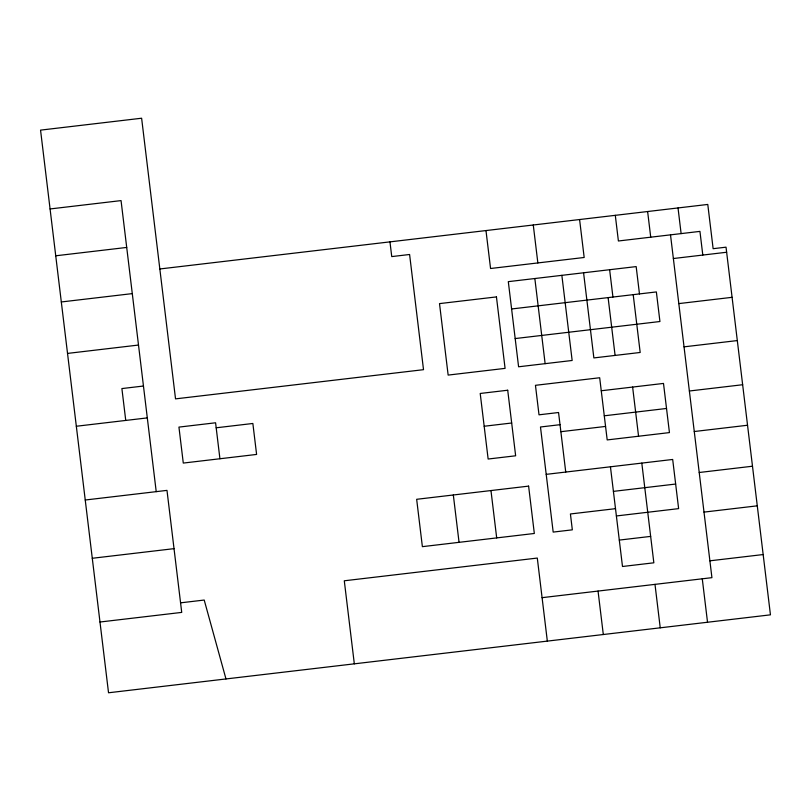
<?xml version="1.0" encoding="UTF-8"?>
<svg xmlns="http://www.w3.org/2000/svg" width="811" height="811" viewBox="0 0 811 811"><rect width="100%" height="100%" fill="white"/><g stroke="black" fill="none" stroke-linecap="round" stroke-linejoin="round"><path stroke-width="1.22" d="M50.079 208.954L121.052 200.601L156.219 491.648M55.736 255.789L126.709 247.436M159.838 268.968L707.78 204.443L713.133 248.693L726.027 247.173L770.45 614.839L108.532 692.776L40.55 130.125L141.621 118.224L175.531 398.87L423.514 369.674L409.596 254.492L391.743 256.59L389.959 241.871M61.312 301.966L132.284 293.612M673.363 258.527L726.646 252.251M67.526 353.414L138.509 345.05M511.609 308.971L656.363 291.93L659.931 321.521L515.178 338.562M678.817 303.598L732.09 297.323M143.456 386.026L121.893 388.57L125.746 420.433M684.038 346.844L737.311 340.569M76.325 426.251L147.308 417.898M216.182 427.792L252.86 423.474L256.6 454.434L183.286 463.071L178.937 427.103L215.584 422.784L219.923 458.752M601.255 390.76L663.499 383.431L669.44 432.598L607.196 439.927L599.684 377.754L535.453 385.316L539.011 414.816L558.556 412.515L565.743 472.053M689.37 391.003L742.653 384.728M484.177 426.251L511.68 423.007M604.286 415.8L666.53 408.47M560.026 424.69L540.481 426.991L553.183 532.087L572.333 529.836L570.417 513.971L615.498 508.669M560.867 431.695L605.564 426.434M85.236 500.012L166.985 490.381L181.725 612.396L99.986 622.017M694.267 431.523L747.539 425.248M546.208 474.354L672.684 459.462L678.625 508.629L616.38 515.958M699.224 472.499L752.496 466.224M613.41 491.375L675.654 484.045M92.282 558.282L174.02 548.652M704.009 512.106L757.281 505.831M619.3 540.085L650.665 536.395M180.569 602.837L204.21 600.049L225.975 678.949M709.889 560.817L763.161 554.552M542.083 597.666L711.926 577.665L670.504 234.845M702.802 255.059L699.944 231.388L618.398 240.989L615.296 215.331M678.026 207.951L681.118 233.598M702.275 578.801L707.527 622.25M647.624 211.529L650.726 237.177M639.473 293.917L636.169 266.596L508.304 281.65L518.594 366.785L572.15 360.479L561.861 275.345M633.198 294.657L640.183 352.471L593.865 357.925L583.575 272.79M632.621 387.07L638.561 436.237M641.805 463.101L653.848 562.804L622.493 566.494L610.44 466.791M654.994 584.366L660.235 627.815M609.629 269.718L612.934 297.039M608.108 297.607L615.093 355.421M579.591 219.538L584.173 257.482L490.564 268.502L485.982 230.557M598.052 591.077L603.303 634.516M533.273 224.992L537.855 262.936M534.844 278.528L545.134 363.663M547.334 641.106L537.298 558.059L344.29 580.788L354.326 663.834M490.969 490.554L496.687 537.906M453.329 494.984L459.056 542.336M496.444 296.907L439.511 303.608L448.148 375.087L505.081 368.376L496.444 296.907M507.716 390.233L480.213 393.467L488.141 459.026L515.644 455.792L507.716 390.233M528.61 486.124L416.661 499.302L422.379 546.655L534.327 533.476L528.61 486.124"/></g></svg>
